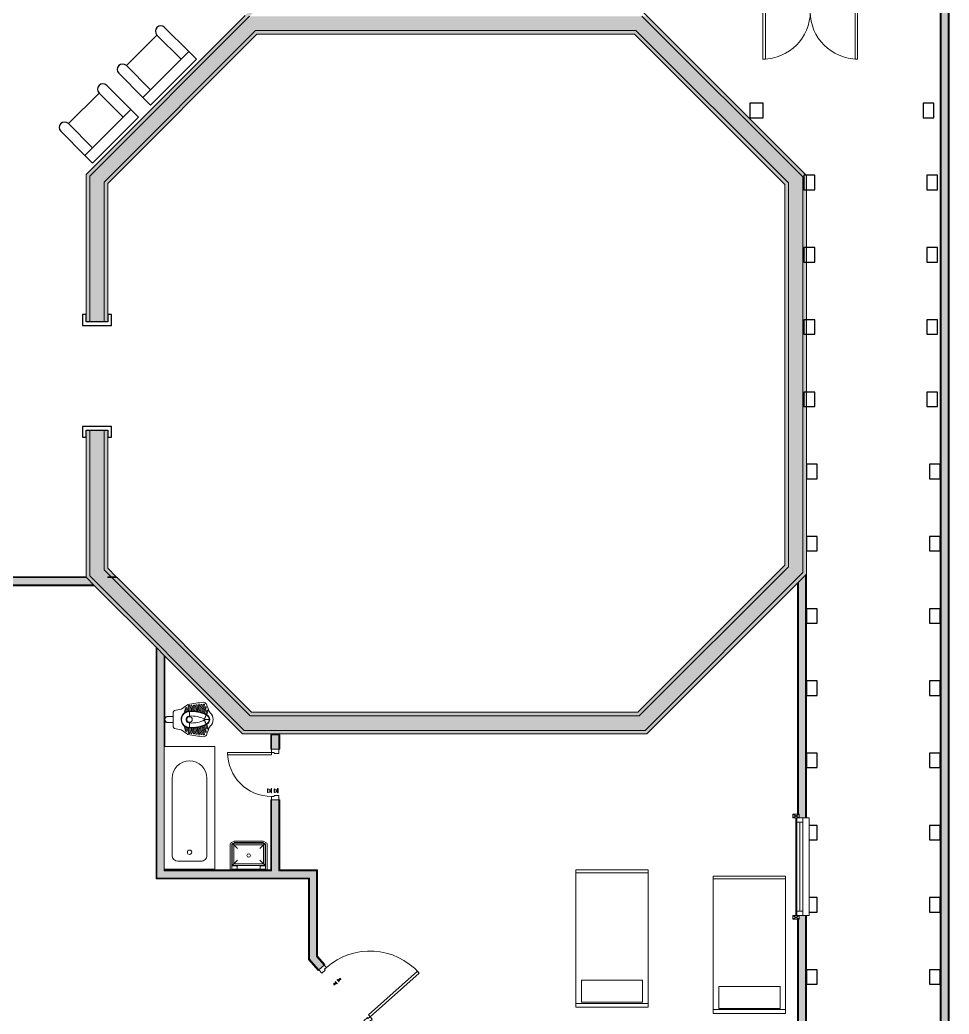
# Model space of a CAD drawing. Header units: millimetres. Extents: x -49836 to 59720, y -25216 to 39354.
# Drawn here: x 37346 to 50219, y -3409 to 10356 of the extents above; entities that cross this region are included whole.
import ezdxf

# ---------------------------------------------------------------- set-up
doc = ezdxf.new("R2010")
doc.units = ezdxf.units.MM
for name, color, linetype, lineweight in [('A-CLNG', 13, 'Continuous', 9), ('A-DOOR', 31, 'Continuous', 9), ('A-DOOR-FRAM', 31, 'Continuous', 18), ('A-GENM', 13, 'Continuous', 9), ('A-GLAZ', 151, 'Continuous', 9), ('A-GLAZ-SILL', 1, 'Continuous', 9), ('A-WALL', 113, 'Continuous', 9), ('A-WALL-FNSH', 113, 'Continuous', 25), ('A-WALL-PATT', 111, 'Continuous', 25), ('I-FURN', 30, 'Continuous', 9), ('P-SANR-FIXT', 6, 'Continuous', 9)]:
    doc.layers.add(name, color=color, linetype=linetype, lineweight=lineweight)
pattern_1 = [(0, (0, 0), (812.8, 203.2), [33.528, -576.072, 33.528, -576.072, -3251.2]), (0, (0, 0), (812.8, 203.2), [-1219.2, 33.528, -1185.672, 33.528, -576.072, -1422.4]), (0, (0, 0), (812.8, 203.2), [-3048, 33.528, -372.872, 33.528, -982.472]), (120, (304.8, 101.6), (-582.37636, 602.30545), [33.528, -576.072, 33.528, -576.072, -3251.2]), (120, (304.8, 101.6), (-582.37636, 602.30545), [-1219.2, 33.528, -1185.672, 33.528, -576.072, -1422.4]), (120, (304.8, 101.6), (-582.37636, 602.30545), [-3048, 33.528, -372.872, 33.528, -982.472]), (240, (406.4, 508), (-230.42364, -805.50545), [33.528, -576.072, 33.528, -576.072, -3251.2]), (240, (406.4, 508), (-230.42364, -805.50545), [-1219.2, 33.528, -1185.672, 33.528, -576.072, -1422.4]), (240, (406.4, 508), (-230.42364, -805.50545), [-3048, 33.528, -372.872, 33.528, -982.472])]

# ---------------------------------------------------------------- blocks, each defined once
blk = doc.blocks.new('Arched _2_ - Arched _2_-211957-Level 2')
at = {"layer": 'A-GLAZ'}
for p, q in [((390, 20), (-960, 20)), ((-960, 20), (-960, -66)), ((-900, -66), (-900, 20)), ((330, -66), (330, 20)), ((390, -66), (390, 20)), ((-1010, -117), (-960, -32)), ((-960, -117), (-1010, -32)), ((-1010, -32), (-1010, -117)), ((-960, -32), (-1010, -32)), ((-1010, -117), (-960, -117)), ((-960, -117), (-960, -32)), ((-960, -66), (390, -66)), ((-960, -79), (390, -79)), ((-900, -23), (330, -23)), ((440, -117), (390, -32)), ((390, -117), (440, -32)), ((390, -117), (390, -32)), ((390, -32), (440, -32)), ((440, -117), (390, -117)), ((440, -32), (440, -117))]:
    blk.add_line(p, q, dxfattribs=at)
at = {"layer": 'A-GLAZ-SILL'}
for p, q in [((-960, 108), (-960, -66)), ((390, 108), (-960, 108)), ((-960, 108), (-960, 70)), ((390, 108), (-960, 108)), ((390, -66), (390, 108)), ((390, 70), (390, 108)), ((-960, -66), (390, -66))]:
    blk.add_line(p, q, dxfattribs=at)
blk = doc.blocks.new('Ceilings 1 - Ceilings 1-156502-Level 2')
at = {"layer": 'A-CLNG', "lineweight": 25}
for p, q in [((38264, 6277), (38214, 6277)), ((38214, 6277), (38214, 6127)), ((38264, 6177), (38264, 6277)), ((38564, 6277), (38564, 6177)), ((38614, 6277), (38564, 6277)), ((38614, 6127), (38614, 6277)), ((38214, 6127), (38614, 6127)), ((38564, 6177), (38264, 6177)), ((38614, 4727), (38214, 4727)), ((38214, 4727), (38214, 4577)), ((38614, 4577), (38614, 4727)), ((38214, 4577), (38264, 4577)), ((38264, 4577), (38264, 4677)), ((38264, 4677), (38564, 4677)), ((38564, 4677), (38564, 4577)), ((38564, 4577), (38614, 4577))]:
    blk.add_line(p, q, dxfattribs=at)
blk = doc.blocks.new('Single Arch - wc-237964-Level 2')
at = {"layer": 'A-DOOR', "lineweight": 18}
for p, q in [((270, 660), (270, 50)), ((305, 660), (270, 660)), ((305, 50), (305, 660)), ((270, 50), (305, 50))]:
    blk.add_line(p, q, dxfattribs=at)
at = {"layer": 'A-DOOR'}
for p, q in [((-255, 56), (-255, 50)), ((-255, 56), (-195, 56)), ((-195, 50), (-255, 50)), ((-245, 105), (-250, 103)), ((-250, 103), (-250, 100)), ((-250, 103), (-200, 103)), ((-250, 100), (-244, 75)), ((-250, 100), (-200, 100)), ((-245, 15), (-250, 13)), ((-250, 13), (-250, 10)), ((-250, 13), (-200, 13)), ((-250, 10), (-244, -15)), ((-250, 10), (-200, 10)), ((-245, 103), (-248, 103)), ((-239, 105), (-245, 105)), ((-245, 105), (-205, 105)), ((-239, 15), (-245, 15)), ((-245, 15), (-205, 15)), ((-244, 75), (-206, 75)), ((-235, 75), (-235, 56)), ((-215, 56), (-215, 75)), ((-205, 105), (-211, 105)), ((-205, 15), (-211, 15)), ((-206, 75), (-200, 100)), ((-206, -15), (-200, 10)), ((-200, 103), (-205, 105)), ((-200, 13), (-205, 15)), ((-202, 13), (-205, 13)), ((-200, 100), (-200, 103)), ((-200, 10), (-200, 13)), ((-195, 50), (-195, 56)), ((-255, -34), (-255, -40)), ((-255, -34), (-195, -34)), ((-195, -40), (-255, -40)), ((-244, -15), (-206, -15)), ((-235, -15), (-235, -34)), ((-215, -34), (-215, -15)), ((-195, -40), (-195, -34))]:
    blk.add_line(p, q, dxfattribs=at)
blk.add_arc((305, 50), 610, 90, 180, dxfattribs=at)
at = {"layer": 'A-DOOR-FRAM'}
for p, q in [((-350, 50), (-305, 50)), ((-350, 50), (-350, -50)), ((-305, 50), (-305, 15)), ((-305, 15), (-290, 15)), ((-290, -50), (-290, 15)), ((305, 15), (290, 15)), ((290, -50), (290, 15)), ((305, 50), (305, 15)), ((350, 50), (305, 50)), ((350, -50), (350, 50)), ((-350, -50), (-290, -50)), ((350, -50), (290, -50))]:
    blk.add_line(p, q, dxfattribs=at)
blk = doc.blocks.new('Arch - 750 x 2100 mm-239390-Level 2')
at = {"layer": 'A-DOOR', "lineweight": 18}
for p, q in [((420, 960), (420, 50)), ((455, 960), (420, 960)), ((455, 50), (455, 960)), ((420, 50), (455, 50))]:
    blk.add_line(p, q, dxfattribs=at)
at = {"layer": 'A-DOOR'}
for p, q in [((-230, 53), (-230, 50)), ((-229, 53), (-230, 53)), ((-230, 53), (-190, 53)), ((-190, 50), (-230, 50)), ((-230, 50), (-229, 50)), ((-230, 15), (-230, 12)), ((-229, 15), (-230, 15)), ((-230, 15), (-190, 15)), ((-190, 12), (-230, 12)), ((-230, 12), (-229, 12)), ((-212, 83), (-221, 83)), ((-217, 83), (-217, 53)), ((-217, 12), (-217, -18)), ((-214, 83), (-207, 83)), ((-210, 83), (-212, 83)), ((-209, 83), (-210, 83)), ((-199, 83), (-209, 83)), ((-203, 53), (-203, 83)), ((-203, -18), (-203, 12)), ((-190, 53), (-191, 53)), ((-191, 50), (-190, 50)), ((-190, 15), (-191, 15)), ((-191, 12), (-190, 12)), ((-190, 50), (-190, 53)), ((-190, 12), (-190, 15)), ((-221, -18), (-212, -18)), ((-207, -18), (-214, -18)), ((-212, -18), (-210, -18)), ((-210, -18), (-209, -18)), ((-209, -18), (-199, -18))]:
    blk.add_line(p, q, dxfattribs=at)
at = {"layer": 'A-DOOR', "flags": 128}
for points in [[(-199, 83), (-199, 83), (-199, 84), (-199, 84), (-199, 85), (-199, 85), (-199, 86), (-199, 86), (-200, 86), (-200, 87), (-200, 87), (-200, 88), (-200, 88), (-200, 88), (-201, 89), (-201, 89), (-201, 90), (-201, 90), (-202, 90), (-202, 91), (-202, 91), (-203, 91), (-203, 91), (-203, 92), (-204, 92), (-204, 92), (-204, 92), (-205, 93), (-205, 93), (-206, 93), (-206, 93), (-206, 93), (-207, 93), (-207, 94), (-208, 94), (-208, 94), (-209, 94), (-209, 94), (-209, 94), (-210, 94), (-210, 94), (-211, 94), (-211, 94), (-212, 94), (-212, 94), (-212, 94), (-213, 94), (-213, 93), (-214, 93), (-214, 93), (-215, 93), (-215, 93), (-215, 93), (-216, 92), (-216, 92), (-216, 92), (-217, 92), (-217, 91), (-217, 91), (-218, 91), (-218, 90), (-218, 90), (-219, 90), (-219, 89), (-219, 89), (-219, 89), (-220, 88), (-220, 88), (-220, 87), (-220, 87), (-220, 87), (-220, 86), (-221, 86), (-221, 85), (-221, 85), (-221, 85), (-221, 84), (-221, 84), (-221, 83), (-221, 83)], [(-221, -18), (-221, -18), (-221, -19), (-221, -19), (-221, -20), (-221, -20), (-221, -21), (-221, -21), (-220, -21), (-220, -22), (-220, -22), (-220, -23), (-220, -23), (-220, -23), (-219, -24), (-219, -24), (-219, -25), (-219, -25), (-218, -25), (-218, -26), (-218, -26), (-217, -26), (-217, -26), (-217, -27), (-216, -27), (-216, -27), (-216, -27), (-215, -28), (-215, -28), (-214, -28), (-214, -28), (-214, -28), (-213, -28), (-213, -29), (-212, -29), (-212, -29), (-211, -29), (-211, -29), (-211, -29), (-210, -29), (-210, -29), (-209, -29), (-209, -29), (-208, -29), (-208, -29), (-208, -29), (-207, -29), (-207, -28), (-206, -28), (-206, -28), (-205, -28), (-205, -28), (-205, -28), (-204, -27), (-204, -27), (-204, -27), (-203, -27), (-203, -26), (-203, -26), (-202, -26), (-202, -25), (-202, -25), (-201, -25), (-201, -24), (-201, -24), (-201, -24), (-200, -23), (-200, -23), (-200, -22), (-200, -22), (-200, -22), (-200, -21), (-199, -21), (-199, -20), (-199, -20), (-199, -20), (-199, -19), (-199, -19), (-199, -18), (-199, -18)]]:
    blk.add_lwpolyline(points, dxfattribs=at)
at = {"layer": 'A-DOOR'}
blk.add_arc((455, 50), 910, 90, 180, dxfattribs=at)
at = {"layer": 'A-DOOR-FRAM'}
for p, q in [((-500, 50), (-455, 50)), ((-500, 50), (-500, -50)), ((-455, 50), (-455, 15)), ((-455, 15), (-440, 15)), ((-440, -50), (-440, 15)), ((455, 15), (440, 15)), ((440, -50), (440, 15)), ((455, 50), (455, 15)), ((500, 50), (455, 50)), ((500, -50), (500, 50)), ((-500, -50), (-440, -50)), ((500, -50), (440, -50))]:
    blk.add_line(p, q, dxfattribs=at)
blk = doc.blocks.new('Bed _2_ - 1422 x 1981mm - Double-188209-Level 2')
at = {"layer": 'I-FURN'}
for p, q in [((481, 0), (-519, 0)), ((-519, 0), (-519, -1900)), ((-519, -1900), (-519, 0)), ((-519, 0), (481, 0)), ((481, -1900), (481, 0)), ((481, 0), (481, -1900)), ((481, -52), (-519, -52)), ((-443, -373), (-443, -68)), ((-443, -68), (405, -68)), ((405, -68), (405, -373)), ((405, -373), (-443, -373)), ((481, -1862), (-519, -1862)), ((-519, -1900), (481, -1900)), ((481, -1900), (-519, -1900))]:
    blk.add_line(p, q, dxfattribs=at)
blk = doc.blocks.new('WC-Floor Mounted - 484 x 553 mm-189816-Level 2')
at = {"layer": 'P-SANR-FIXT'}
for p, q in [((-42, 310), (-42, 300)), ((42, 300), (42, 310)), ((-123, 206), (-144, 114)), ((103, 225), (-103, 225)), ((144, 114), (123, 206)), ((-115, 1), (-191, -19)), ((-109, 36), (-188, 15)), ((-184, -1), (-114, 17)), ((-86, 76), (-159, 57)), ((-155, 41), (-101, 55)), ((159, 57), (86, 76)), ((101, 55), (155, 41)), ((188, 15), (109, 36)), ((114, 17), (184, -1)), ((191, -19), (115, 1)), ((-106, -132), (-203, -158)), ((-112, -101), (-200, -124)), ((-115, -67), (-197, -89)), ((-196, -140), (-109, -117)), ((-117, -34), (-194, -54)), ((-192, -107), (-113, -86)), ((-190, -70), (-116, -51)), ((-186, -36), (-116, -17)), ((203, -158), (106, -132)), ((109, -117), (196, -140)), ((200, -124), (112, -101)), ((113, -86), (192, -107)), ((197, -89), (115, -67)), ((116, -17), (186, -36)), ((116, -51), (190, -70)), ((194, -54), (117, -34)), ((-97, -164), (-207, -193)), ((-203, -209), (-92, -180)), ((-198, -175), (-101, -150)), ((-86, -194), (-170, -216)), ((-166, -232), (-80, -210)), ((-73, -225), (-122, -238)), ((-118, -254), (-66, -240)), ((0, -274), (0, -274)), ((66, -240), (118, -254)), ((122, -238), (73, -225)), ((80, -210), (166, -232)), ((170, -216), (86, -194)), ((92, -180), (203, -209)), ((207, -193), (97, -164)), ((101, -150), (198, -175))]:
    blk.add_line(p, q, dxfattribs=at)
at = {"layer": 'P-SANR-FIXT', "flags": 128}
for points in [[(-42, 300), (-42, 299), (-42, 298), (-42, 298), (-42, 297), (-42, 296), (-42, 295), (-42, 294), (-42, 293), (-42, 292), (-42, 290), (-42, 289), (-42, 288), (-42, 286), (-42, 285), (-42, 283), (-42, 281), (-42, 280), (-42, 278), (-42, 276), (-42, 274), (-42, 272), (-42, 270), (-42, 268), (-42, 266), (-42, 264), (-42, 262), (-42, 260), (-42, 258), (-42, 256), (-42, 254), (-42, 252), (-42, 250), (-42, 247), (-42, 245), (-42, 243), (-42, 241), (-42, 239), (-42, 237), (-42, 235), (-42, 233), (-42, 230), (-42, 228), (-42, 226), (-42, 225)], [(42, 225), (42, 227), (42, 229), (42, 231), (42, 233), (42, 235), (42, 237), (42, 240), (42, 242), (42, 244), (42, 246), (42, 248), (42, 250), (42, 252), (42, 255), (42, 257), (42, 259), (42, 261), (42, 263), (42, 265), (42, 267), (42, 269), (42, 271), (42, 273), (42, 275), (42, 277), (42, 278), (42, 280), (42, 282), (42, 284), (42, 285), (42, 287), (42, 288), (42, 289), (42, 291), (42, 292), (42, 293), (42, 294), (42, 295), (42, 296), (42, 297), (42, 298), (42, 299), (42, 299), (42, 300)], [(0, -275), (0, -274), (0, -274)], [(0, -280), (0, -278), (0, -277), (0, -275)]]:
    blk.add_lwpolyline(points, dxfattribs=at)
at = {"layer": 'P-SANR-FIXT'}
for centre, radius, start, end in [((-91, 193), 34.2, 111.7747, 158.2253), ((91, 193), 34.2, 21.7747, 68.2253), ((2217, -430), 2466, 169.3944, 174.6056), ((-852, 543), 828, 321.2233, 328.7767), ((-186, 7), 8.47, 105.2998, 284.5002), ((-156, 49), 8.3, 110.1771, 280.0229), ((-732, 19), 617, 356.6472, 358.3528), ((0, 0), 116, 165.3308, 180), ((0, 0), 116, 171.499, 180), ((-13, 4), 102, 161.6851, 172.4857), ((0, 0), 116, 162, 169.7939), ((0, 0), 116, 150.3669, 164.6105), ((0, 0), 110, 137.9156, 180.1229), ((0, 0), 116, 144.3961, 161.9918), ((0, 0), 110, 163.4525, 180.1229), ((0, 0), 116, 138.6142, 151.3558), ((0, 0), 110, 146.6773, 158.0848), ((0, 0), 116, 148.5707, 150.581), ((0, 0), 116, 76.8946, 149.398), ((0, 0), 116, 41.4149, 142.8467), ((0, 0), 110, 129.685, 140.4576), ((0, 0), 110, 91.4122, 132.8176), ((0, 0), 110, 112.0578, 123.4652), ((0, 0), 116, 120.3139, 121.0921), ((0, 0), 48.1, 358.2704, 182.5188), ((0, 0), 38, 0, 180), ((0, 0), 38, 180, 360), ((0, 0), 116, 104.7037, 105.9641), ((0, 0), 110, 91.1846, 106.69), ((0, 0), 110, 73.3493, 88.8398), ((0, 0), 110, 47.2036, 88.6055), ((0, 0), 116, 34.7002, 76.5062), ((0, 0), 116, 74.0387, 75.2973), ((0, 0), 110, 56.5741, 67.9815), ((0, 0), 116, 58.909, 59.6879), ((0, 0), 110, 39.5817, 50.3543), ((0, 0), 110, 359.9164, 42.117), ((0, 0), 116, 28.6442, 41.3858), ((0, 0), 110, 21.9545, 33.362), ((0, 0), 116, 18.0834, 28.7242), ((0, 0), 116, 18, 28.5724), ((0, 0), 110, 359.9164, 16.5868), ((13, 4), 102, 7.5143, 18.3149), ((0, 0), 116, 0.3946, 8.3631), ((0, 0), 116, 0.4033, 8.5594), ((732, 19), 617, 181.6472, 183.3528), ((852, 543), 828, 211.2233, 218.7767), ((156, 49), 8.3, 259.9771, 69.8229), ((186, 7), 8.47, 255.4998, 74.7002), ((-2217, -430), 2466, 5.3944, 10.6056), ((-198, -132), 8.24, 104.8383, 284.3582), ((-195, -98), 9.17, 104.8383, 284.8383), ((-192, -62), 8.24, 104.8417, 284.3583), ((-188, -27), 8.76, 105.3682, 284.3086), ((319, -35), 436, 175.4167, 190.8887), ((319, -35), 436, 176.489, 193.054), ((31, -37), 148, 178.9734, 185.4243), ((323, -27), 440, 185.2487, 187.661), ((319, -35), 436, 188.726, 190.9022), ((319, -35), 430, 175.3847, 206.4152), ((319, -35), 436, 190.9024, 198.5383), ((87, -90), 197, 192.1726, 197.5039), ((319, -35), 436, 193.1642, 197.4701), ((317, -33), 366, 175.2184, 208.3219), ((-353, -24), 402, 333.0561, 3.2705), ((-356, -26), 467, 334.5951, 3.1398), ((-356, -26), 473, 334.6388, 1.02), ((-356, -26), 473, 334.6388, 358.4857), ((-87, -90), 197, 342.4961, 347.8274), ((-319, -35), 436, 349.0978, 351.274), ((-323, -27), 440, 352.339, 354.7513), ((-31, -37), 148, 354.5757, 1.0266), ((-356, -26), 473, 359.051, 1.0191), ((188, -27), 8.76, 255.6914, 74.6318), ((192, -62), 8.24, 255.6417, 75.1583), ((195, -98), 9.17, 255.1617, 75.1617), ((198, -132), 8.24, 255.6418, 75.1617), ((-191, -194), 47.2, 184.2653, 239.9754), ((-375, -809), 596, 61.6111, 74.3889), ((-205, -201), 8.24, 104.8383, 284.3582), ((-201, -167), 9.17, 104.8383, 284.8383), ((-168, -224), 8.24, 104.8383, 284.3582), ((-120, -246), 8.24, 104.8383, 284.3582), ((114, -100), 220, 196.6675, 201.0357), ((319, -35), 436, 197.581, 201.8769), ((319, -35), 436, 198.8003, 206.3607), ((319, -35), 436, 201.4852, 203.673), ((319, -35), 436, 202.0088, 206.3607), ((117, -149), 205, 201.7613, 206.4369), ((1, -204), 76, 198.609, 269.391), ((1, -204), 76, 198.609, 269.391), ((1, -204), 70.1, 198.2858, 206.1864), ((1, -204), 70.1, 198.2858, 269.391), ((1, -204), 76, 211.7247, 213.2189), ((1, -204), 70.1, 214.087, 221.9875), ((1, -204), 70.1, 229.8882, 237.7887), ((1, -204), 70.1, 245.6894, 253.5898), ((1, -204), 70.1, 261.4906, 269.391), ((2, -205), 7.7, 188.4355, 252.7183), ((-2, -205), 7.7, 287.2817, 348.8211), ((-1, -204), 70.1, 270.7122, 341.6724), ((-1, -204), 76, 270.609, 341.391), ((-1, -204), 76, 270.609, 341.391), ((-1, -204), 70.1, 270.7122, 278.5967), ((-1, -204), 70.1, 286.4812, 294.3656), ((-1, -204), 70.1, 302.2502, 310.1345), ((-1, -204), 70.1, 318.0191, 325.9034), ((-1, -204), 70.1, 333.7881, 341.6724), ((-1, -204), 76, 326.7794, 328.2773), ((-117, -149), 205, 333.5631, 338.2387), ((-319, -35), 436, 336.327, 338.5148), ((375, -809), 596, 105.6111, 118.3889), ((-114, -100), 220, 338.9643, 343.3325), ((120, -246), 8.24, 255.6418, 75.1617), ((168, -224), 8.24, 255.6418, 75.1617), ((201, -167), 9.17, 255.1617, 75.1617), ((205, -201), 8.24, 255.6418, 75.1617), ((191, -194), 47.2, 300.0246, 355.7347), ((0, -210), 118, 219.2729, 320.7271), ((2, -205), 123, 251.5564, 254.3455), ((1, -204), 76, 254.7795, 256.2773), ((2, -205), 123, 266.208, 268.933), ((-2, -205), 123, 271.067, 273.7834), ((-1, -204), 76, 283.7247, 285.2189), ((-2, -205), 123, 285.7401, 288.4805)]:
    blk.add_arc(centre, radius, start, end, dxfattribs=at)
for major_axis, start_param, end_param in [((-42, 0), 5.497787, 6.283185), ((42, 0), 0, 0.785398)]:
    blk.add_ellipse((0, 310), major_axis=major_axis, ratio=0.994522, start_param=start_param, end_param=end_param, dxfattribs=at)
for points, knots in [([(-6, 341), (-10, 340), (-18, 338), (-30, 330), (-40, 316), (-42, 305), (-42, 300)], [-0.4520078, -0.4520078, -0.4520078, -0.4520078, -0.375, -0.25, -0.125, 0, 0, 0, 0]), ([(42, 300), (42, 305), (40, 316), (30, 330), (18, 338), (10, 340), (6, 341)], [-1, -1, -1, -1, -0.875, -0.75, -0.625, -0.5479922, -0.5479922, -0.5479922, -0.5479922]), ([(-109, 0), (-109, 0), (-110, 0), (-112, 0), (-114, 0), (-115, 0)], [0, 0, 0, 0, 0.4, 0.7, 1, 1, 1, 1]), ([(-48, -2), (-53, -2), (-62, -2), (-75, -1), (-85, -1), (-94, -1), (-102, -1), (-108, 0), (-109, 0)], [-0.9821014, -0.9821014, -0.9821014, -0.9821014, -0.8928571, -0.7857143, -0.7321429, -0.6785714, -0.5714286, -0.5391905, -0.5391905, -0.5391905, -0.5391905]), ([(48, -1), (53, -1), (63, -1), (78, -1), (92, -1), (103, 0), (109, 0), (111, 0)], [-0.982117, -0.982117, -0.982117, -0.982117, -0.8928571, -0.7857143, -0.6785714, -0.5714286, -0.5342382, -0.5342382, -0.5342382, -0.5342382]), ([(114, 0), (114, 0), (113, 0), (111, 0), (110, 0), (110, 0)], [-0.8, -0.8, -0.8, -0.8, -0.7, -0.4, 0, 0, 0, 0]), ([(-71, -228), (-70, -228), (-69, -227), (-67, -226), (-66, -226), (-66, -226)], [-1, -1, -1, -1, -0.7, -0.4, 0, 0, 0, 0]), ([(-64, -231), (-62, -231), (-58, -229), (-50, -225), (-42, -221), (-32, -217), (-23, -213), (-14, -210), (-8, -207), (-5, -206)], [0.5205572, 0.5205572, 0.5205572, 0.5205572, 0.5714286, 0.6428571, 0.7142857, 0.7857143, 0.8571429, 0.9285714, 0.9815981, 0.9815981, 0.9815981, 0.9815981]), ([(-1, -211), (-1, -212), (-1, -215), (-1, -219), (-1, -223), (0, -226), (0, -228), (0, -229), (0, -230), (0, -232), (1, -234), (1, -237), (0, -240), (0, -243), (0, -244), (0, -246), (0, -246), (0, -247), (0, -248), (0, -248), (0, -249), (0, -251), (0, -253), (0, -256), (0, -260), (0, -265), (0, -270), (0, -274), (0, -275)], [-0.9877941, -0.9877941, -0.9877941, -0.9877941, -0.96875, -0.9375, -0.90625, -0.890625, -0.8828125, -0.875, -0.8671875, -0.859375, -0.84375, -0.8125, -0.796875, -0.78125, -0.765625, -0.7578125, -0.7539062, -0.75, -0.7460938, -0.7421875, -0.734375, -0.71875, -0.703125, -0.6875, -0.65625, -0.625, -0.5625, -0.5361967, -0.5361967, -0.5361967, -0.5361967]), ([(5, -206), (8, -207), (12, -209), (17, -211), (20, -212), (23, -214), (25, -215), (28, -216), (32, -218), (36, -219), (39, -221), (42, -222), (44, -223), (47, -224), (50, -225), (54, -227), (59, -229), (62, -231), (64, -231)], [-0.9818131, -0.9818131, -0.9818131, -0.9818131, -0.9285714, -0.8928571, -0.875, -0.8571429, -0.8392857, -0.8214286, -0.7857143, -0.75, -0.7321429, -0.7142857, -0.6964286, -0.6785714, -0.6428571, -0.6071429, -0.5714286, -0.5205761, -0.5205761, -0.5205761, -0.5205761]), ([(71, -228), (70, -228), (69, -227), (67, -226), (66, -226), (66, -226)], [-1, -1, -1, -1, -0.7, -0.4, 0, 0, 0, 0])]:
    blk.add_open_spline(points, degree=3, knots=knots, dxfattribs=at)
blk = doc.blocks.new('Wash Basin -Pedestal - Wash Basin -Pedestal-190701-Level 2')
at = {"layer": 'P-SANR-FIXT'}
for p, q in [((-255, 195), (-255, -164)), ((250, 200), (-250, 200)), ((-235, -153), (-235, 180)), ((-170, 143), (-235, 143)), ((-225, 190), (225, 190)), ((218, 138), (-218, 138)), ((-210, 140), (8, 140)), ((-160, 190), (-160, 153)), ((8, 140), (210, 140)), ((160, 153), (160, 190)), ((235, 143), (170, 143)), ((235, 180), (235, -153)), ((255, -164), (255, 195)), ((-230, -153), (-230, 120)), ((-228, -154), (-228, 128)), ((-224, 134), (-205, 115)), ((205, 115), (-205, 115)), ((-205, 115), (-154, 64)), ((-205, 115), (-205, -150)), ((205, 115), (154, 64)), ((224, 134), (205, 115)), ((205, -150), (205, 115)), ((228, -154), (228, 128)), ((230, 120), (230, -153)), ((-154, -99), (-205, -150)), ((205, -150), (154, -99)), ((-250, -173), (-201, -199)), ((-237, -182), (-237, -180)), ((-233, -182), (-237, -182)), ((-200, -177), (-232, -160)), ((-193, -175), (-230, -153)), ((-205, -150), (-216, -161)), ((-205, -150), (205, -150)), ((-201, -199), (-197, -200)), ((-197, -200), (197, -200)), ((-196, -173), (196, -173)), ((193, -175), (-193, -175)), ((193, -180), (-193, -180)), ((230, -153), (193, -175)), ((197, -200), (201, -199)), ((232, -160), (200, -177)), ((201, -199), (250, -173)), ((216, -161), (205, -150)), ((237, -182), (233, -182)), ((237, -180), (237, -182))]:
    blk.add_line(p, q, dxfattribs=at)
for centre, radius, start, end in [((-250, 195), 5, 90, 180), ((-224, 179), 11, 94.7923, 175.2082), ((-210, 120), 20, 90, 180), ((-170, 153), 10, 270, 0), ((170, 153), 10, 180, 270), ((210, 120), 20, 0, 90), ((224, 179), 11, 4.7923, 85.2072), ((250, 195), 5, 0, 90), ((0, 0), 25, 90, 270), ((0, 0), 25, 270, 90), ((-244, -163), 11.1, 183.3638, 238.3821), ((-225, -153), 10, 180, 225.0002), ((-189, -161), 19.2, 235.977, 259.0226), ((192, -169), 10.7, 271.5542, 313.4463), ((225, -153), 10, 314.9998, 0), ((244, -163), 11.1, 301.6174, 356.6363)]:
    blk.add_arc(centre, radius, start, end, dxfattribs=at)
blk = doc.blocks.new('Bath _3_ - 700 x 1700mm Long-191592-Level 2')
at = {"layer": 'P-SANR-FIXT'}
for p, q in [((850, 350), (-850, 350)), ((-850, 350), (-850, -350)), ((850, 350), (-850, 350)), ((-850, 350), (-850, -350)), ((850, -350), (850, 350)), ((850, -350), (850, 350)), ((-410, 240), (660, 240)), ((740, 160), (740, -160)), ((660, -240), (-410, -240)), ((-850, -350), (850, -350)), ((-850, -350), (850, -350))]:
    blk.add_line(p, q, dxfattribs=at)
for centre, radius, start, end in [((-410, 0), 240, 90, 270), ((660, 160), 80, 360, 90), ((614, 0), 30, 360, 180), ((614, 0), 30, 180, 360), ((660, -160), 80, 270, 0)]:
    blk.add_arc(centre, radius, start, end, dxfattribs=at)
blk = doc.blocks.new('Sofa Single Seater - 900 x 700 mm-V5-Level 2')
at = {"layer": 'A-GENM', "lineweight": 25}
for p, q in [((450, 350), (-450, 350)), ((-450, 350), (-450, 200)), ((450, 200), (450, 350)), ((-450, 200), (450, 200)), ((-300, 200), (-450, 200)), ((-450, 200), (-450, -275)), ((-300, 200), (-300, -275)), ((300, 200), (-300, 200)), ((-300, -275), (-300, 200)), ((300, -275), (300, 200)), ((450, 200), (300, 200)), ((300, 200), (300, -275)), ((450, -275), (450, 200)), ((-300, -275), (300, -275))]:
    blk.add_line(p, q, dxfattribs=at)
for centre in [(-375, -275), (375, -275)]:
    blk.add_arc(centre, 75, 180, 360, dxfattribs=at)
blk = doc.blocks.new('Double Shutter-Arch - ext 2-236541-Level 2')
at = {"layer": 'A-DOOR', "lineweight": 18}
for p, q in [((-655, 705), (-620, 705)), ((-655, 50), (-655, 705)), ((-620, 705), (-620, 50)), ((620, 705), (620, 50)), ((655, 705), (620, 705)), ((655, 50), (655, 705)), ((-620, 50), (-655, 50)), ((620, 50), (655, 50))]:
    blk.add_line(p, q, dxfattribs=at)
at = {"layer": 'A-DOOR'}
for centre, start, end in [((-655, 50), 0, 90), ((655, 50), 90, 180)]:
    blk.add_arc(centre, 655, start, end, dxfattribs=at)
at = {"layer": 'A-DOOR-FRAM'}
for p, q in [((-700, 50), (-655, 50)), ((-700, -50), (-700, 50)), ((-655, 50), (-655, 15)), ((-640, 15), (-655, 15)), ((-640, -50), (-640, 15)), ((655, 15), (640, 15)), ((640, -50), (640, 15)), ((655, 50), (655, 15)), ((700, 50), (655, 50)), ((700, 50), (700, -50)), ((-700, -50), (-640, -50)), ((700, -50), (640, -50))]:
    blk.add_line(p, q, dxfattribs=at)
blk = doc.blocks.new('elman - elman-246418-Level 2')
at = {"layer": 'A-GENM', "lineweight": 25}
for p, q in [((47644, 9202), (47459, 9202)), ((47459, 9202), (47459, 9002)), ((47644, 9002), (47644, 9202)), ((50008, 9202), (49858, 9202)), ((49858, 9202), (49858, 9002)), ((50008, 9002), (50008, 9202)), ((47459, 9002), (47644, 9002)), ((49858, 9002), (50008, 9002)), ((48358, 8204), (48208, 8204)), ((48208, 8204), (48208, 8004)), ((48358, 8004), (48358, 8204)), ((50060, 8204), (49910, 8204)), ((49910, 8204), (49910, 8004)), ((50060, 8004), (50060, 8204)), ((48208, 8004), (48358, 8004)), ((49910, 8004), (50060, 8004)), ((48358, 7204), (48208, 7204)), ((48208, 7204), (48208, 7004)), ((48358, 7004), (48358, 7204)), ((50060, 7204), (49910, 7204)), ((49910, 7204), (49910, 7004)), ((50060, 7004), (50060, 7204)), ((48208, 7004), (48358, 7004)), ((49910, 7004), (50060, 7004)), ((48358, 6204), (48208, 6204)), ((48208, 6204), (48208, 6004)), ((48358, 6004), (48358, 6204)), ((50060, 6204), (49910, 6204)), ((49910, 6204), (49910, 6004)), ((50060, 6004), (50060, 6204)), ((48208, 6004), (48358, 6004)), ((49910, 6004), (50060, 6004)), ((48358, 5204), (48208, 5204)), ((48208, 5204), (48208, 5004)), ((48358, 5004), (48358, 5204)), ((50060, 5204), (49910, 5204)), ((49910, 5204), (49910, 5004)), ((50060, 5004), (50060, 5204)), ((48208, 5004), (48358, 5004)), ((49910, 5004), (50060, 5004)), ((48393, 4204), (48243, 4204)), ((48243, 4204), (48243, 4004)), ((48393, 4004), (48393, 4204)), ((50095, 4204), (49945, 4204)), ((49945, 4204), (49945, 4004)), ((50095, 4004), (50095, 4204)), ((48243, 4004), (48393, 4004)), ((49945, 4004), (50095, 4004)), ((48393, 3204), (48243, 3204)), ((48243, 3204), (48243, 3004)), ((48393, 3004), (48393, 3204)), ((50095, 3204), (49945, 3204)), ((49945, 3204), (49945, 3004)), ((50095, 3004), (50095, 3204)), ((48243, 3004), (48393, 3004)), ((49945, 3004), (50095, 3004)), ((48393, 2204), (48243, 2204)), ((48243, 2204), (48243, 2004)), ((48393, 2004), (48393, 2204)), ((50095, 2204), (49945, 2204)), ((49945, 2204), (49945, 2004)), ((50095, 2004), (50095, 2204)), ((48243, 2004), (48393, 2004)), ((49945, 2004), (50095, 2004)), ((48393, 1204), (48243, 1204)), ((48243, 1204), (48243, 1004)), ((48393, 1004), (48393, 1204)), ((50095, 1204), (49945, 1204)), ((49945, 1204), (49945, 1004)), ((50095, 1004), (50095, 1204)), ((48243, 1004), (48393, 1004)), ((49945, 1004), (50095, 1004)), ((48393, 204), (48243, 204)), ((48243, 204), (48243, 4)), ((48393, 4), (48393, 204)), ((50095, 204), (49945, 204)), ((49945, 204), (49945, 4)), ((50095, 4), (50095, 204)), ((48243, 4), (48393, 4)), ((49945, 4), (50095, 4)), ((48393, -796), (48281, -796)), ((48393, -996), (48393, -796)), ((50095, -796), (49945, -796)), ((49945, -796), (49945, -996)), ((50095, -996), (50095, -796)), ((48281, -996), (48393, -996)), ((49945, -996), (50095, -996)), ((48393, -1796), (48281, -1796)), ((48393, -1996), (48393, -1796)), ((50095, -1796), (49945, -1796)), ((49945, -1796), (49945, -1996)), ((50095, -1996), (50095, -1796)), ((48281, -1996), (48393, -1996)), ((49945, -1996), (50095, -1996)), ((48393, -2796), (48243, -2796)), ((48243, -2796), (48243, -2996)), ((48393, -2996), (48393, -2796)), ((50095, -2796), (49945, -2796)), ((49945, -2796), (49945, -2996)), ((50095, -2996), (50095, -2796)), ((48243, -2996), (48393, -2996)), ((49945, -2996), (50095, -2996))]:
    blk.add_line(p, q, dxfattribs=at)

msp = doc.modelspace()

# ---------------------------------------------------------------- hatches: boundary and pattern name
at = {"layer": 'A-WALL-PATT'}
for points in [[(50207, -25216), (50207, 10469), (50107, 10469), (50107, -25216)], [(38314, 8194), (40577, 10457), (40506, 10457), (38314, 8265), (38314, 8234)], [(38514, 8111), (40810, 10407), (40527, 10407), (38514, 8394), (38514, 8234)], [(46163, 10207), (45963, 10407), (40810, 10407), (40610, 10207), (45880, 10207)], [(48243, 8131), (48243, 8202), (46033, 10407), (45963, 10407), (48193, 8181)], [(48193, 7898), (48193, 8181), (46163, 10207), (45880, 10207), (47993, 8098)], [(47943, 2736), (47993, 2786), (47993, 8027), (47943, 8077), (47943, 2807)], [(47993, 2503), (48193, 2703), (48193, 7898), (47993, 8098), (47993, 2786)], [(46010, 520), (47993, 2503), (47993, 2786), (45727, 520), (45879, 520)], [(40253, 720), (40536, 720), (38622, 2635), (38564, 2635), (38564, 2647), (38610, 2647), (38514, 2742), (38514, 2459), (40203, 770)], [(46031, 470), (48193, 2633), (48193, 2703), (45960, 470)], [(39344, -1525), (39344, 1559), (39244, 1659), (39244, -1525)], [(40453, 520), (45727, 520), (45927, 720), (40253, 720)], [(40536, 720), (45857, 720), (45907, 770), (40486, 770), (40505, 752)], [(41456, -1525), (41456, -1425), (39344, -1425), (39344, -1525), (41356, -1525)], [(41456, -2762), (41456, -1525), (41356, -1525), (41356, -2649), (41426, -2729)]]:
    msp.add_hatch(color=256, dxfattribs=at).paths.add_polyline_path(points, flags=0)
at = {"layer": 'A-WALL-PATT', "lineweight": 9}
h = msp.add_hatch(dxfattribs=at)
h.set_pattern_fill('FP_2', color=256, style=0, pattern_type=2)
h.set_pattern_definition(pattern_1)
h.paths.add_polyline_path([(50095, -25216), (50107, -25216), (50107, 10457), (50095, 10457), (50095, -21521)], flags=0)
h = msp.add_hatch(dxfattribs=at)
h.set_pattern_fill('FP_2', color=256, style=0, pattern_type=2)
h.set_pattern_definition(pattern_1)
h.paths.add_polyline_path([(50219, -25216), (50219, 10457), (50207, 10457), (50207, -25216)], flags=0)
for points in [[(38564, 8091), (40680, 10207), (40610, 10207), (38564, 8161)], [(40630, 10157), (45930, 10157), (45879, 10207), (40680, 10207)], [(47993, 8027), (47993, 8098), (45930, 10157), (45859, 10157), (47943, 8077)], [(48193, 2633), (48243, 2683), (48243, 8131), (48193, 8181), (48193, 2703)], [(45879, 720), (45927, 720), (47943, 2736), (47943, 2807), (45857, 720)], [(40453, 520), (38314, 2659), (38314, 2589), (40382, 520)], [(42808, 470), (45960, 470), (46010, 520), (40382, 520), (40432, 470), (41272, 470)]]:
    msp.add_hatch(color=256, dxfattribs=at).paths.add_polyline_path(points, flags=0)
at = {"layer": 'A-WALL-PATT'}
h = msp.add_hatch(color=256, dxfattribs=at)
h.paths.add_polyline_path([(38314, 2589), (38314, 4677), (38264, 4677), (38264, 2639), (38268, 2635)], flags=0)
h.paths.add_polyline_path([(38264, 6177), (38314, 6177), (38314, 8265), (38264, 8215), (38264, 6668)], flags=0)
h = msp.add_hatch(color=256, dxfattribs=at)
h.paths.add_polyline_path([(38514, 2459), (38514, 4677), (38314, 4677), (38314, 2659)], flags=0)
h.paths.add_polyline_path([(38514, 6177), (38514, 8394), (38314, 8194), (38314, 6177)], flags=0)
at = {"layer": 'A-WALL-PATT', "lineweight": 9}
h = msp.add_hatch(color=256, dxfattribs=at)
h.paths.add_polyline_path([(38564, 2692), (38564, 4677), (38514, 4677), (38514, 2742)], flags=0)
h.paths.add_polyline_path([(38564, 6177), (38564, 8161), (38514, 8111), (38514, 6177)], flags=0)
at = {"layer": 'A-WALL-PATT'}
h = msp.add_hatch(color=256, dxfattribs=at)
h.paths.add_polyline_path([(40556, 770), (38692, 2635), (38622, 2635), (40486, 770), (40505, 770)], flags=0)
h.paths.add_polyline_path([(38680, 2647), (38564, 2763), (38564, 2692), (38610, 2647)], flags=0)
h = msp.add_hatch(color=256, dxfattribs=at)
h.paths.add_polyline_path([(38368, 2535), (38268, 2635), (37191, 2635), (37191, 2535), (38201, 2535)], flags=0)
h.paths.add_polyline_path([(35391, 2535), (36191, 2535), (36191, 2635), (35379, 2635), (35379, 2535)], flags=0)
at = {"layer": 'A-WALL-PATT', "lineweight": 9}
h = msp.add_hatch(dxfattribs=at)
h.set_pattern_fill('FP_2', color=256, style=0, pattern_type=2)
h.set_pattern_definition(pattern_1)
h.paths.add_polyline_path([(37433, 2635), (38268, 2635), (38256, 2647), (37191, 2647), (37191, 2635)], flags=0)
h.paths.add_polyline_path([(38564, 2635), (38692, 2635), (38680, 2647), (38564, 2647)], flags=0)
h.paths.add_polyline_path([(35514, 2635), (36191, 2635), (36191, 2647), (35391, 2647), (35391, 2635)], flags=0)
at = {"layer": 'A-WALL-PATT'}
h = msp.add_hatch(color=256, dxfattribs=at)
h.paths.add_polyline_path([(48131, -19529), (48231, -19529), (48231, -18792), (48222, -18792), (48221, -18742), (48131, -18742), (48131, -19517)], flags=0)
h.paths.add_polyline_path([(48222, -17392), (48222, -17342), (48231, -17342), (48231, -14096), (48222, -14096), (48222, -14046), (48131, -14046), (48131, -17392), (48213, -17392)], flags=0)
h.paths.add_polyline_path([(48146, -12696), (48222, -12696), (48222, -12646), (48231, -12646), (48231, -10812), (48222, -10812), (48222, -10762), (48131, -10762), (48131, -12696), (48145, -12696)], flags=0)
h.paths.add_polyline_path([(48131, -9412), (48222, -9412), (48222, -9362), (48231, -9362), (48231, -6116), (48222, -6116), (48222, -6066), (48131, -6066), (48131, -8993)], flags=0)
h.paths.add_polyline_path([(48131, -4716), (48222, -4716), (48222, -4666), (48231, -4666), (48231, -2042), (48141, -2042), (48141, -2092), (48131, -2092), (48131, -3629)], flags=0)
h.paths.add_polyline_path([(48178, -692), (48231, -692), (48231, 2671), (48131, 2571), (48131, -642), (48141, -642), (48141, -692), (48177, -692)], flags=0)
at = {"layer": 'A-WALL-PATT', "lineweight": 9}
h = msp.add_hatch(dxfattribs=at)
h.set_pattern_fill('FP_2', color=256, style=0, pattern_type=2)
h.set_pattern_definition(pattern_1)
h.paths.add_polyline_path([(48231, -19629), (48243, -19629), (48243, -18792), (48231, -18792), (48231, -19529)], flags=0)
h.paths.add_polyline_path([(48243, -17342), (48243, -14096), (48231, -14096), (48231, -17342), (48242, -17342)], flags=0)
h.paths.add_polyline_path([(48239, -12646), (48243, -12646), (48243, -10812), (48231, -10812), (48231, -12646)], flags=0)
h.paths.add_polyline_path([(48243, -9362), (48243, -6116), (48231, -6116), (48231, -9362), (48238, -9362)], flags=0)
h.paths.add_polyline_path([(48243, -4666), (48243, -2042), (48231, -2042), (48231, -4666), (48235, -4666)], flags=0)
h.paths.add_polyline_path([(48243, -692), (48243, 2683), (48231, 2671), (48231, -692), (48233, -692)], flags=0)
h = msp.add_hatch(dxfattribs=at)
h.set_pattern_fill('FP_2', color=256, style=0, pattern_type=2)
h.set_pattern_definition(pattern_1)
h.paths.add_polyline_path([(35391, 2523), (36191, 2523), (36191, 2535), (35391, 2535)], flags=0)
h.paths.add_polyline_path([(38201, 2523), (38380, 2523), (38368, 2535), (37191, 2535), (37191, 2523), (37433, 2523)], flags=0)
h = msp.add_hatch(dxfattribs=at)
h.set_pattern_fill('FP_2', color=256, style=0, pattern_type=2)
h.set_pattern_definition(pattern_1)
h.paths.add_polyline_path([(48131, -19517), (48131, -18742), (48119, -18742), (48119, -19517)], flags=0)
h.paths.add_polyline_path([(48131, -17392), (48131, -15553), (48119, -15553), (48119, -17392), (48125, -17392)], flags=0)
h.paths.add_polyline_path([(48131, -15453), (48131, -14046), (48119, -14046), (48119, -15453)], flags=0)
h.paths.add_polyline_path([(48131, -12696), (48131, -11629), (48119, -11629), (48119, -12696), (48122, -12696)], flags=0)
h.paths.add_polyline_path([(48119, -11529), (48131, -11529), (48131, -10762), (48119, -10762), (48119, -11517)], flags=0)
h.paths.add_polyline_path([(48125, -9412), (48131, -9412), (48131, -7529), (48119, -7529), (48119, -9412)], flags=0)
h.paths.add_polyline_path([(48119, -7429), (48131, -7429), (48131, -6066), (48119, -6066), (48119, -7417)], flags=0)
h.paths.add_polyline_path([(48131, -4716), (48131, -3629), (48119, -3629), (48119, -4716), (48128, -4716)], flags=0)
h.paths.add_polyline_path([(48131, -3529), (48131, -2092), (48119, -2092), (48119, -3529)], flags=0)
h.paths.add_polyline_path([(48131, -642), (48131, 2571), (48119, 2559), (48119, -642), (48125, -642)], flags=0)
h = msp.add_hatch(dxfattribs=at)
h.set_pattern_fill('FP_2', color=256, style=0, pattern_type=2)
h.set_pattern_definition(pattern_1)
h.paths.add_polyline_path([(39244, -1537), (39244, 1659), (39232, 1671), (39232, -1537)], flags=0)
h = msp.add_hatch(dxfattribs=at)
h.set_pattern_fill('FP_2', color=256, style=0, pattern_type=2)
h.set_pattern_definition(pattern_1)
h.paths.add_polyline_path([(39356, -1425), (39356, -1403), (39346, -1403), (39346, 297), (39356, 297), (39356, 1547), (39344, 1559), (39344, -1425)], flags=0)
h = msp.add_hatch(dxfattribs=at)
h.set_pattern_fill('FP_2', color=256, style=0, pattern_type=2)
h.set_pattern_definition(pattern_1)
h.paths.add_polyline_path([(40833, -1413), (40833, -441), (40821, -441), (40821, -1413)], flags=0)
h.paths.add_polyline_path([(40833, 259), (40833, 459), (40821, 459), (40821, 259)], flags=0)
at = {"layer": 'A-WALL-PATT'}
h = msp.add_hatch(color=256, dxfattribs=at)
h.paths.add_polyline_path([(40833, -1425), (40933, -1425), (40933, -441), (40833, -441), (40833, -1413)], flags=0)
h.paths.add_polyline_path([(40933, 259), (40933, 459), (40833, 459), (40833, 259)], flags=0)
at = {"layer": 'A-WALL-PATT', "lineweight": 9}
h = msp.add_hatch(dxfattribs=at)
h.set_pattern_fill('FP_2', color=256, style=0, pattern_type=2)
h.set_pattern_definition(pattern_1)
h.paths.add_polyline_path([(41468, -1425), (41468, -1413), (40933, -1413), (40933, -1425), (41456, -1425)], flags=0)
h.paths.add_polyline_path([(39737, -1425), (40833, -1425), (40833, -1413), (39356, -1413), (39356, -1425)], flags=0)
h = msp.add_hatch(dxfattribs=at)
h.set_pattern_fill('FP_2', color=256, style=0, pattern_type=2)
h.set_pattern_definition(pattern_1)
h.paths.add_polyline_path([(41468, -2625), (41468, -1425), (41456, -1425), (41456, -2611)], flags=0)
h = msp.add_hatch(dxfattribs=at)
h.set_pattern_fill('FP_2', color=256, style=0, pattern_type=2)
h.set_pattern_definition(pattern_1)
h.paths.add_polyline_path([(41356, -1537), (41356, -1525), (39244, -1525), (39244, -1537), (41344, -1537)], flags=0)
at = {"layer": 'A-WALL-PATT'}
h = msp.add_hatch(color=256, dxfattribs=at)
h.paths.add_polyline_path([(42237, -3641), (42237, -3529), (42271, -3529), (42227, -3478), (42152, -3545), (42225, -3628)], flags=0)
h.paths.add_polyline_path([(41487, -2797), (41562, -2731), (41456, -2611), (41456, -2762), (41468, -2775)], flags=0)

# ---------------------------------------------------------------- linework, layer by layer
at = {"layer": 'A-WALL'}
for p, q in [((50207, 17289), (50207, -25216)), ((50107, 10469), (50107, -25216)), ((40527, 10407), (38314, 8194)), ((48193, 8181), (45963, 10407)), ((40610, 10207), (38514, 8111)), ((45880, 10207), (40610, 10207)), ((47993, 8098), (45880, 10207)), ((38314, 8194), (38314, 6177)), ((48193, 8181), (48193, 2703)), ((38514, 8111), (38514, 6177)), ((47993, 8098), (47993, 2786)), ((38314, 4677), (38314, 2659)), ((38514, 4677), (38514, 2742)), ((45927, 720), (47993, 2786)), ((37191, 2635), (38268, 2635)), ((38380, 2523), (38264, 2639)), ((40453, 520), (38314, 2659)), ((38610, 2647), (38514, 2742)), ((38564, 2647), (38680, 2647)), ((38564, 2647), (38564, 2635)), ((38564, 2635), (38692, 2635)), ((40536, 720), (38622, 2635)), ((48193, 2703), (46010, 520)), ((48119, 2559), (48243, 2683)), ((48231, 2671), (48231, -692)), ((37191, 2535), (38368, 2535)), ((48131, 2571), (48131, -642)), ((39356, 1547), (39232, 1671)), ((39244, 1659), (39244, -1525)), ((39344, 1559), (39344, -1425)), ((45927, 720), (40536, 720)), ((46010, 520), (40453, 520)), ((40833, 259), (40833, 459)), ((40933, 259), (40933, 459)), ((40833, -1425), (40833, -441)), ((40933, -1425), (40933, -441)), ((39344, -1425), (40833, -1425)), ((40933, -1425), (41456, -1425)), ((41456, -2611), (41456, -1425)), ((39244, -1525), (41356, -1525)), ((41356, -2649), (41356, -1525)), ((48231, -2042), (48231, -4666)), ((48131, -2092), (48131, -3529)), ((41562, -2731), (41456, -2611)), ((41487, -2797), (41356, -2649))]:
    msp.add_line(p, q, dxfattribs=at)
at = {"layer": 'A-WALL', "color": 1, "lineweight": 18}
for p, q in [((40465, 10416), (38264, 8215)), ((48243, 8202), (45983, 10457)), ((38564, 8091), (40630, 10157)), ((40630, 10157), (45859, 10157)), ((45859, 10157), (47943, 8077)), ((38264, 8215), (38264, 6177)), ((48243, 2683), (48243, 8202)), ((38564, 6177), (38564, 8091)), ((47943, 8077), (47943, 2807)), ((38264, 6177), (38564, 6177)), ((38564, 4677), (38264, 4677)), ((38264, 4677), (38264, 2639)), ((38564, 2763), (38564, 4677)), ((38680, 2647), (38564, 2763)), ((47943, 2807), (45907, 770)), ((40556, 770), (38692, 2635)), ((38380, 2523), (39232, 1671)), ((46031, 470), (48119, 2559)), ((39356, 1547), (40432, 470)), ((45907, 770), (40556, 770)), ((40432, 470), (46031, 470)), ((40933, 459), (40833, 459)), ((40833, 259), (40933, 259)), ((40933, -441), (40833, -441)), ((41487, -2797), (41562, -2731))]:
    msp.add_line(p, q, dxfattribs=at)
at = {"layer": 'A-WALL-FNSH', "color": 7, "lineweight": 18}
for p, q in [((50219, -25216), (50219, 17289)), ((50095, 10457), (50095, -25216)), ((38256, 2647), (37191, 2647)), ((38264, 2639), (38256, 2647)), ((38692, 2635), (38680, 2647)), ((48243, -692), (48243, 2683)), ((37191, 2523), (38380, 2523)), ((48119, 2559), (48119, -642)), ((39232, 1671), (39232, -1537)), ((39356, 297), (39356, 1547)), ((40821, 459), (40821, 259)), ((40833, 459), (40821, 459)), ((40945, 459), (40933, 459)), ((40945, 259), (40945, 459)), ((40821, 259), (40833, 259)), ((40933, 259), (40945, 259)), ((40821, -441), (40821, -1413)), ((40833, -441), (40821, -441)), ((40945, -441), (40933, -441)), ((40945, -1413), (40945, -441)), ((39356, -1413), (39356, -1403)), ((40266, -1413), (39356, -1413)), ((40821, -1413), (40766, -1413)), ((41468, -1413), (40945, -1413)), ((41468, -2607), (41468, -1413)), ((39232, -1537), (41344, -1537)), ((41344, -1537), (41344, -2654)), ((48243, -4666), (48243, -2042)), ((48119, -2092), (48119, -3517)), ((41571, -2723), (41468, -2607)), ((41344, -2654), (41478, -2805)), ((41562, -2731), (41571, -2723)), ((41478, -2805), (41487, -2797))]:
    msp.add_line(p, q, dxfattribs=at)

# ---------------------------------------------------------------- block references
at = {"layer": 'A-CLNG'}
msp.add_blockref('Ceilings 1 - Ceilings 1-156502-Level 2', (0, 0), dxfattribs=at)
at = {"layer": 'A-DOOR'}
for name, p, rotation in [('Double Shutter-Arch - ext 2-236541-Level 2', (48295, 10519), 180), ('Single Arch - wc-237964-Level 2', (40883, -91), 90), ('Arch - 750 x 2100 mm-239390-Level 2', (41857, -3138), 311.6346097022681)]:
    msp.add_blockref(name, p, dxfattribs=dict(at, rotation=rotation))
at = {"layer": 'A-GENM', "rotation": 224.9999999998505}
for p in [(39228, 9740), (38425, 8937)]:
    msp.add_blockref('Sofa Single Seater - 900 x 700 mm-V5-Level 2', p, dxfattribs=at)
at = {"layer": 'A-GENM'}
msp.add_blockref('elman - elman-246418-Level 2', (0, 0), dxfattribs=at)
at = {"layer": 'A-GLAZ', "rotation": 270}
msp.add_blockref('Arched _2_ - Arched _2_-211957-Level 2', (48173, -1652), dxfattribs=at)
at = {"layer": 'I-FURN', "rotation": 180}
for p in [(45530, -3313), (47433, -3399)]:
    msp.add_blockref('Bed _2_ - 1422 x 1981mm - Double-188209-Level 2', p, dxfattribs=at)
at = {"layer": 'P-SANR-FIXT'}
for name, p, rotation in [('WC-Floor Mounted - 484 x 553 mm-189816-Level 2', (39696, 670), 89.99999999999991), ('Bath _3_ - 700 x 1700mm Long-191592-Level 2', (39696, -553), 270.0000001067206), ('Wash Basin -Pedestal - Wash Basin -Pedestal-190701-Level 2', (40516, -1213), 180)]:
    msp.add_blockref(name, p, dxfattribs=dict(at, rotation=rotation))

doc.saveas('drawing.dxf')
